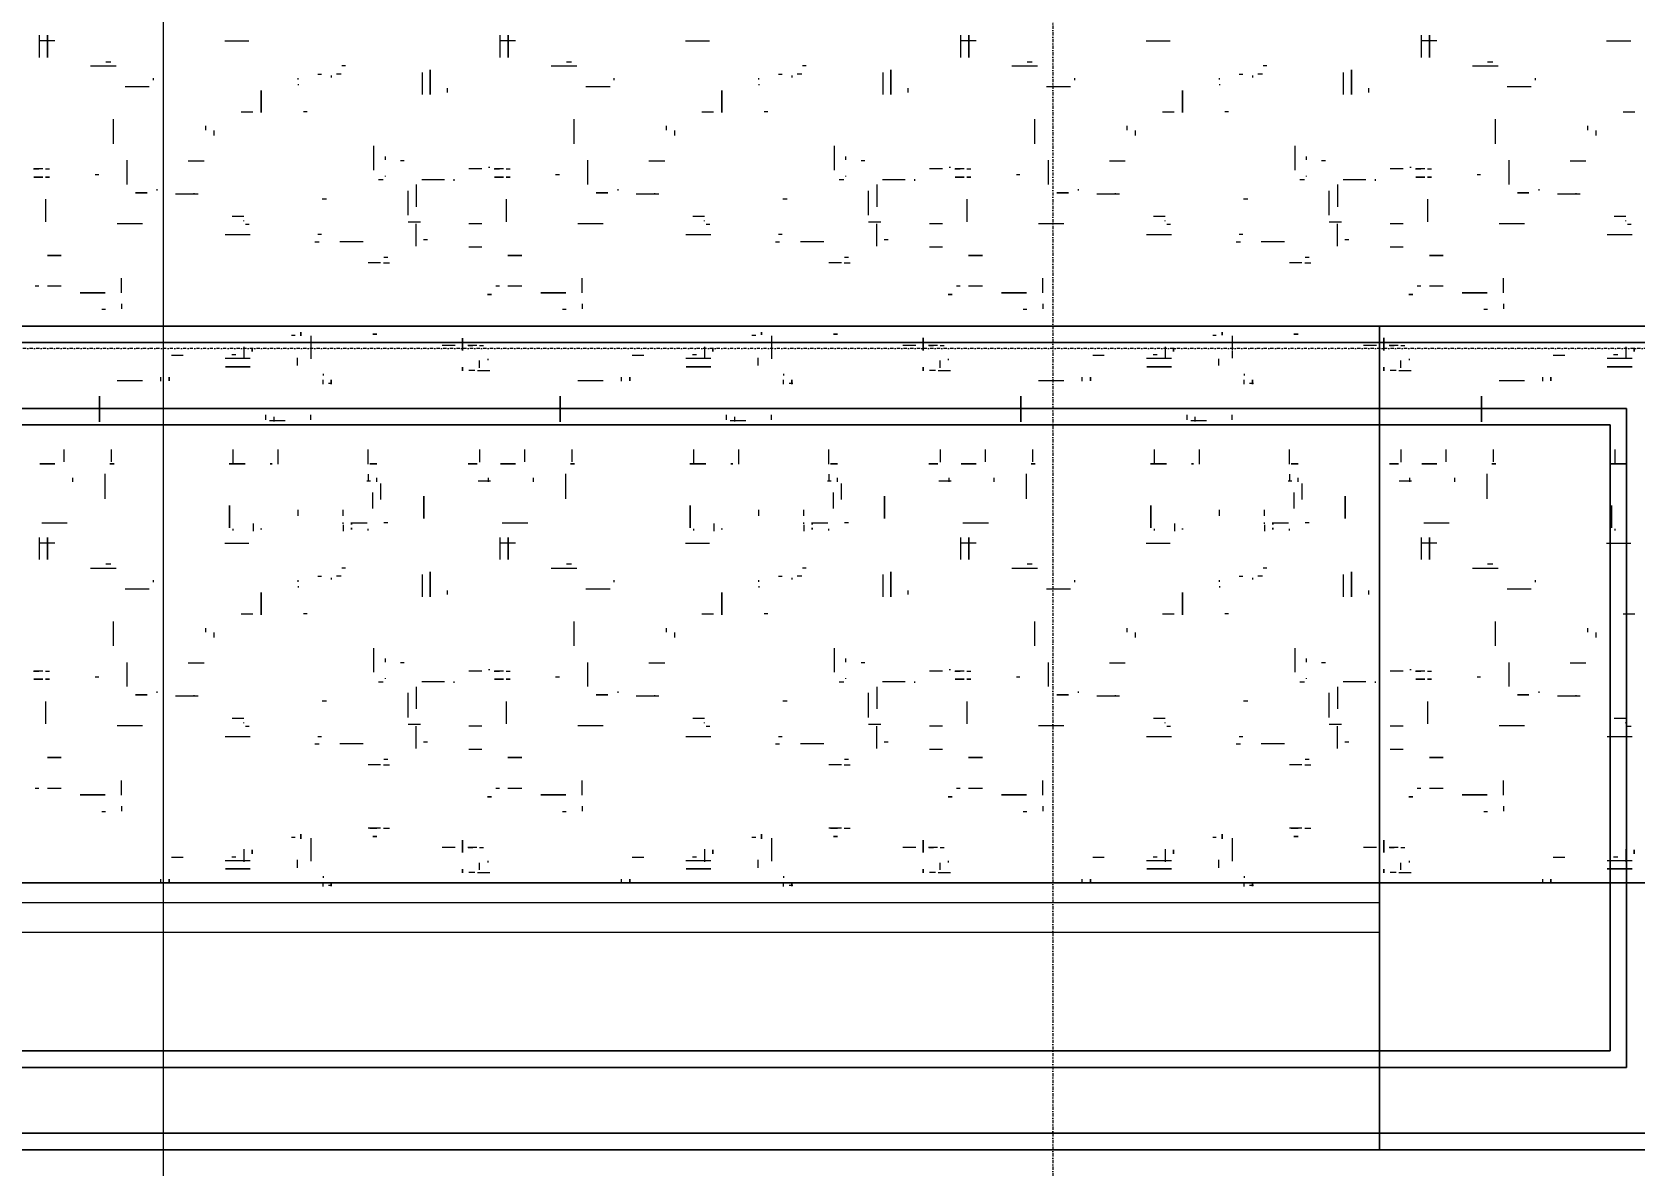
# Model space of a CAD drawing. Header units: millimetres. Extents: x -20313 to 13390, y -15775 to 12805.
# Drawn here: x -9268 to -7322, y -3115 to -1739 of the extents above; entities that cross this region are included whole.
import ezdxf

# ---------------------------------------------------------------- set-up
doc = ezdxf.new("R2010")
doc.units = ezdxf.units.MM
doc.linetypes.add('TD_Level Line', pattern=[8, 4, -2, 0, -2])
for name, color, linetype, lineweight in [('A-ANNO-DIMS', 211, 'Continuous', 9), ('A-ANNO-DIMS-100', 211, 'Continuous', 9), ('G-ANNO-SYMB', 111, 'Continuous', 9), ('G-IMPT', 8, 'Continuous', 5), ('I-FURN', 30, 'Continuous', 5)]:
    doc.layers.add(name, color=color, linetype=linetype, lineweight=lineweight)
doc.styles.add('Arial_3', font='arial.ttf', dxfattribs={"height": 100})
doc.dimstyles.new('Arial_1_0', dxfattribs={"dimscale": 304.8, "dimtxt": 102.02594, "dimasz": 0.328084, "dimexe": 0.328084, "dimexo": 0.0625, "dimgap": 0.082021, "dimtad": 1, "dimdec": 0, "dimzin": 0, "dimdsep": 46, "dimtxsty": 'Arial_3', "dimblk1": 'OBLIQUE', "dimblk2": 'OBLIQUE', "dimsah": 1, "dimcen": 0.09, "dimdle": 0.328084, "dimazin": 0, "dimtfac": 1, "dimtdec": 4, "dimtix": 1, "dimtmove": 0, "dimatfit": 3, "dimfxl": 0.492126, "dimfxlon": 1, "dimtvp": 1, "dimtolj": 1, "dimtzin": 0, "dimarcsym": 2})

# ---------------------------------------------------------------- blocks, each defined once
blk = doc.blocks.new('FUR_3_Upholstry_Sofa-Kona - _-1171519-01_First floor')
at = {"layer": 'I-FURN', "color": 10}
for p, q in [((-2197.3, 2524.4), (-2597.3, 2524.4)), ((-2197.3, 2524.4), (-2597.3, 2524.4)), ((-397.3, 2524.4), (-2597.3, 2524.4)), ((-2597.3, 2524.4), (-397.3, 2524.4)), ((-2197.3, 2424.4), (-2197.3, 2524.4)), ((-2197.3, 2484.4), (-2197.3, 2524.4)), ((-397.3, 2524.4), (-2197.3, 2524.4)), ((-2197.3, 2524.4), (-2197.3, 2484.4)), ((-2197.3, 2524.4), (-2197.3, 2424.4)), ((-397.3, 2524.4), (-2197.3, 2524.4)), ((-2577.3, 2504.4), (-417.3, 2504.4)), ((-417.3, 2504.4), (-2577.3, 2504.4)), ((-2197.3, 2484.4), (-2197.3, 2424.4)), ((-2197.3, 2424.4), (-2197.3, 2484.4)), ((-2197.3, 2424.4), (-2497.3, 2424.4)), ((-2497.3, 2424.4), (-2497.3, 1624.4)), ((-2497.3, 2200.3), (-2497.3, 2424.4)), ((-2497.3, 2424.4), (-2197.3, 2424.4)), ((-2197.3, 2424.4), (-2197.3, 2224.4)), ((-2197.3, 2334.4), (-2197.3, 2424.4)), ((-2197.3, 2424.4), (-397.3, 2424.4)), ((-397.3, 2424.4), (-2197.3, 2424.4)), ((-2197.3, 2224.4), (-2197.3, 2424.4)), ((-2197.3, 2424.4), (-2197.3, 2244.6)), ((-2197.3, 2224.4), (-2197.3, 2424.4)), ((-2197.3, 2424.4), (-2197.3, 2224.4)), ((-497.3, 2424.4), (-2197.3, 2424.4)), ((-2197.3, 2424.4), (-497.3, 2424.4)), ((-2477.3, 2404.4), (-2197.3, 2404.4)), ((-2477.3, 1644.4), (-2477.3, 2404.4)), ((-2477.3, 2404.4), (-2477.3, 2200.3)), ((-2197.3, 2404.4), (-2477.3, 2404.4)), ((-2197.3, 2404.4), (-517.3, 2404.4)), ((-517.3, 2404.4), (-2197.3, 2404.4)), ((-2197.3, 2334.4), (-2197.3, 2260.2)), ((-2197.3, 2244.6), (-2197.3, 2260.2)), ((-397.3, 2260.2), (-2197.3, 2260.2)), ((-2197.3, 2224.4), (-2197.3, 2244.6)), ((-2197.3, 2244.6), (-2197.3, 1564.4)), ((-397.3, 2224.4), (-2197.3, 2224.4)), ((-2197.3, 1524.4), (-2197.3, 2224.4)), ((-2197.3, 1564.4), (-2197.3, 2224.4)), ((-2197.3, 2224.4), (-2197.3, 1524.4)), ((-2497.3, 1624.4), (-2497.3, 2200.3)), ((-2477.3, 2200.3), (-2477.3, 1644.4)), ((-517.3, 1644.4), (-2477.3, 1644.4)), ((-2477.3, 1644.4), (-517.3, 1644.4)), ((-2497.3, 1624.4), (-497.3, 1624.4)), ((-497.3, 1624.4), (-2497.3, 1624.4)), ((-2197.3, 1524.4), (-2197.3, 1564.4)), ((-2197.3, 1564.4), (-2197.3, 1524.4)), ((-417.3, 1544.4), (-2577.3, 1544.4)), ((-2577.3, 1544.4), (-417.3, 1544.4)), ((-2597.3, 1524.4), (-2197.3, 1524.4)), ((-2597.3, 1524.4), (-2197.3, 1524.4)), ((-2597.3, 1524.4), (-397.3, 1524.4)), ((-397.3, 1524.4), (-2597.3, 1524.4)), ((-2197.3, 1524.4), (-397.3, 1524.4)), ((-2197.3, 1524.4), (-397.3, 1524.4))]:
    blk.add_line(p, q, dxfattribs=at)
blk = doc.blocks.new('FUR_8_Carpet - _-1171524-01_First floor')
at = {"layer": 'G-IMPT'}
for p, q in [((-815.7, 1500.8), (-815.7, 1495.8)), ((-762.7, 1500), (-793.5, 1500)), ((-464.3, 1503.4), (-459.8, 1503.4)), ((-453.3, 1504.4), (-453.3, 1499.2)), ((-256.4, 1500.8), (-256.4, 1495.8)), ((-203.3, 1500), (-234.1, 1500)), ((95.1, 1503.4), (99.5, 1503.4)), ((106.1, 1504.4), (106.1, 1499.2)), ((303, 1500.8), (303, 1495.8)), ((356.1, 1500), (325.3, 1500)), ((654.5, 1503.4), (658.9, 1503.4)), ((665.4, 1504.4), (665.4, 1499.2)), ((862.3, 1500.8), (862.3, 1495.8)), ((915.4, 1500), (884.6, 1500)), ((-924.3, 1483.2), (-908.8, 1483.2)), ((-908.8, 1483.2), (-924.3, 1483.2)), ((-908.8, 1483.2), (-897.5, 1483.2)), ((-897.5, 1483.2), (-908.8, 1483.2)), ((-641.1, 1487.7), (-656.1, 1487.7)), ((-643.3, 1484.3), (-643.3, 1475.6)), ((-637.7, 1487.7), (-630.3, 1487.7)), ((-453.3, 1491.9), (-453.3, 1493.9)), ((-422.3, 1481.8), (-422.3, 1472.3)), ((-81.7, 1487.7), (-96.7, 1487.7)), ((-83.9, 1484.3), (-83.9, 1475.6)), ((-78.4, 1487.7), (-71, 1487.7)), ((106.1, 1491.9), (106.1, 1493.9)), ((137.1, 1481.8), (137.1, 1472.3)), ((477.7, 1487.7), (462.7, 1487.7)), ((475.4, 1484.3), (475.4, 1475.6)), ((481, 1487.7), (488.4, 1487.7)), ((665.4, 1491.9), (665.4, 1493.9)), ((696.4, 1481.8), (696.4, 1472.3)), ((-924.2, 1473.2), (-917.5, 1473.2)), ((-917.5, 1473.2), (-909.4, 1473.2)), ((-916.6, 1471.4), (-916.6, 1474.5)), ((-916.6, 1459.1), (-916.6, 1471.4)), ((-909.4, 1473.2), (-894, 1473.2)), ((-901.8, 1468.4), (-907, 1468.4)), ((-842.7, 1469.5), (-828.5, 1469.5)), ((-653.3, 1473.5), (-653.3, 1475.2)), ((-439, 1473.8), (-439, 1445.7)), ((-364.8, 1473.2), (-334.6, 1473.2)), ((-357.2, 1459.1), (-357.2, 1474.5)), ((-342.5, 1468.4), (-347.6, 1468.4)), ((-283.3, 1469.5), (-269.2, 1469.5)), ((-93.9, 1473.5), (-93.9, 1475.2)), ((120.3, 1473.8), (120.3, 1445.7)), ((194.5, 1473.2), (224.8, 1473.2)), ((202.1, 1459.1), (202.1, 1474.5)), ((216.9, 1468.4), (211.7, 1468.4)), ((276, 1469.5), (290.2, 1469.5)), ((465.4, 1473.5), (465.4, 1475.2)), ((679.7, 1473.8), (679.7, 1445.7)), ((753.9, 1473.2), (784.1, 1473.2)), ((761.5, 1459.1), (761.5, 1474.5)), ((776.3, 1468.4), (771.1, 1468.4)), ((835.4, 1469.5), (849.5, 1469.5)), ((-643.3, 1457.2), (-648.2, 1457.2)), ((-640.1, 1457.2), (-629.2, 1457.2)), ((-629.6, 1457.2), (-635.3, 1457.2)), ((-613.9, 1457.2), (-598, 1457.2)), ((-518.3, 1444.5), (-518.3, 1443.1)), ((-419.3, 1445.2), (-414.9, 1445.2)), ((-83.9, 1457.2), (-88.8, 1457.2)), ((-80.7, 1457.2), (-69.9, 1457.2)), ((-70.3, 1457.2), (-76, 1457.2)), ((-54.6, 1457.2), (-38.7, 1457.2)), ((41.1, 1444.5), (41.1, 1443.1)), ((133, 1446.5), (133, 1441.1)), ((133, 1441.1), (133, 1446.5)), ((140, 1445.2), (144.5, 1445.2)), ((475.4, 1457.2), (470.5, 1457.2)), ((478.6, 1457.2), (489.5, 1457.2)), ((489.1, 1457.2), (483.4, 1457.2)), ((504.8, 1457.2), (520.7, 1457.2)), ((600.4, 1444.5), (600.4, 1443.1)), ((699.4, 1445.2), (703.8, 1445.2)), ((-526.6, 1433.8), (-534, 1433.8)), ((-523.3, 1433.8), (-508.3, 1433.8)), ((32.7, 1433.8), (25.3, 1433.8)), ((36, 1433.8), (51, 1433.8)), ((592.1, 1433.8), (584.7, 1433.8)), ((595.4, 1433.8), (610.4, 1433.8)), ((-768, 1406.9), (-768, 1413.1)), ((-748.5, 1413.9), (-744.1, 1413.9)), ((-208.7, 1406.9), (-208.7, 1413.1)), ((-189.2, 1413.9), (-184.8, 1413.9)), ((350.7, 1406.9), (350.7, 1413.1)), ((370.2, 1413.9), (374.6, 1413.9)), ((910, 1406.9), (910, 1413.1)), ((929.5, 1413.9), (933.9, 1413.9)), ((-768, 1393.6), (-768, 1375.8)), ((-694.6, 1385.5), (-678, 1385.5)), ((-667.5, 1385.5), (-663.1, 1385.5)), ((-208.7, 1393.6), (-208.7, 1375.8)), ((-135.3, 1385.5), (-118.6, 1385.5)), ((-108.2, 1385.5), (-103.7, 1385.5)), ((350.7, 1393.6), (350.7, 1375.8)), ((424.1, 1385.5), (440.8, 1385.5)), ((451.2, 1385.5), (455.6, 1385.5)), ((910, 1393.6), (910, 1375.8)), ((983.4, 1385.5), (1000.1, 1385.5)), ((1010.6, 1385.5), (1015, 1385.5)), ((-526.6, 1357), (-534, 1357)), ((-531.9, 1350.4), (-527.1, 1350.4)), ((-523.3, 1357), (-508.3, 1357)), ((32.7, 1357), (25.3, 1357)), ((27.5, 1350.4), (32.2, 1350.4)), ((36, 1357), (51, 1357)), ((592.1, 1357), (584.7, 1357)), ((586.8, 1350.4), (591.6, 1350.4)), ((595.4, 1357), (610.4, 1357)), ((-646.3, 1338), (-630.4, 1338)), ((-580.1, 1329.3), (-575.3, 1329.3)), ((-566.5, 1336.9), (-566.5, 1334.9)), ((-566.5, 1334.9), (-566.5, 1309.9)), ((-502.1, 1331.4), (-473.6, 1331.4)), ((-443.3, 1331.4), (-448.5, 1331.4)), ((-87, 1338), (-71.1, 1338)), ((-20.7, 1329.3), (-15.9, 1329.3)), ((-7.1, 1336.9), (-7.1, 1334.9)), ((-7.1, 1334.9), (-7.1, 1309.9)), ((57.2, 1331.4), (85.7, 1331.4)), ((116, 1331.4), (110.9, 1331.4)), ((472.4, 1338), (488.3, 1338)), ((538.6, 1329.3), (543.4, 1329.3)), ((552.2, 1336.9), (552.2, 1334.9)), ((552.2, 1334.9), (552.2, 1309.9)), ((616.6, 1331.4), (645.1, 1331.4)), ((675.4, 1331.4), (670.2, 1331.4)), ((-924.2, 1322.9), (-917.5, 1322.9)), ((-922.9, 1310.3), (-918.5, 1310.3)), ((-917.5, 1322.9), (-909.4, 1322.9)), ((-916.6, 1306.4), (-916.6, 1305.4)), ((-909.4, 1322.9), (-894, 1322.9)), ((-762.7, 1309.2), (-793.5, 1309.2)), ((-675.7, 1279.8), (-675.7, 1307.2)), ((-646.3, 1309.9), (-630.4, 1309.9)), ((-571.5, 1307.8), (-556.5, 1307.8)), ((-561.8, 1307.8), (-558.2, 1307.8)), ((-447, 1322.3), (-451.5, 1322.3)), ((-364.8, 1322.9), (-334.6, 1322.9)), ((-363.5, 1310.3), (-359.1, 1310.3)), ((-357.2, 1306.4), (-357.2, 1305.4)), ((-203.3, 1309.2), (-234.1, 1309.2)), ((-116.3, 1279.8), (-116.3, 1307.2)), ((-87, 1309.9), (-71.1, 1309.9)), ((-12.1, 1307.8), (2.9, 1307.8)), ((-2.5, 1307.8), (1.1, 1307.8)), ((112.3, 1322.3), (107.9, 1322.3)), ((194.5, 1322.9), (224.8, 1322.9)), ((195.8, 1310.3), (200.3, 1310.3)), ((202.1, 1306.4), (202.1, 1305.4)), ((356.1, 1309.2), (325.3, 1309.2)), ((443, 1279.8), (443, 1307.2)), ((472.4, 1309.9), (488.3, 1309.9)), ((547.2, 1307.8), (562.2, 1307.8)), ((556.9, 1307.8), (560.5, 1307.8)), ((671.7, 1322.3), (667.2, 1322.3)), ((753.9, 1322.9), (784.1, 1322.9)), ((755.2, 1310.3), (759.6, 1310.3)), ((761.5, 1306.4), (761.5, 1305.4)), ((915.4, 1309.2), (884.6, 1309.2)), ((1002.4, 1279.8), (1002.4, 1307.2)), ((-902.3, 1300.3), (-916.4, 1300.3)), ((-566.5, 1263.9), (-566.5, 1288.9)), ((-556.5, 1299.3), (-556.5, 1294.5)), ((-556.5, 1294.5), (-556.5, 1269.5)), ((-342.9, 1300.3), (-357.1, 1300.3)), ((-7.1, 1263.9), (-7.1, 1288.9)), ((2.9, 1299.3), (2.9, 1294.5)), ((2.9, 1294.5), (2.9, 1269.5)), ((216.4, 1300.3), (202.3, 1300.3)), ((552.2, 1263.9), (552.2, 1288.9)), ((562.2, 1299.3), (562.2, 1294.5)), ((562.2, 1294.5), (562.2, 1269.5)), ((775.8, 1300.3), (761.6, 1300.3)), ((-861.1, 1273.5), (-833.5, 1273.5)), ((-856.2, 1273.5), (-856.2, 1272.4)), ((-811.1, 1267.7), (-811.1, 1269.4)), ((-457.7, 1279.7), (-452.3, 1279.7)), ((-301.7, 1273.5), (-274.1, 1273.5)), ((-296.9, 1273.5), (-296.9, 1272.4)), ((-251.7, 1267.7), (-251.7, 1269.4)), ((101.7, 1279.7), (107.1, 1279.7)), ((257.6, 1273.5), (285.3, 1273.5)), ((262.5, 1273.5), (262.5, 1272.4)), ((307.6, 1267.7), (307.6, 1269.4)), ((661, 1279.7), (666.4, 1279.7)), ((817, 1273.5), (844.6, 1273.5)), ((821.8, 1273.5), (821.8, 1272.4)), ((867, 1267.7), (867, 1269.4)), ((-775, 1261.8), (-775, 1232.4)), ((-740.3, 1250.4), (-735.9, 1250.4)), ((-612.7, 1257.2), (-612.7, 1255.6)), ((-600.8, 1256.2), (-598.2, 1256.2)), ((-598.2, 1256.2), (-573.2, 1256.2)), ((-566.5, 1262), (-566.5, 1263.9)), ((-529, 1252.4), (-529, 1251.5)), ((-526.5, 1256.4), (-520.8, 1256.4)), ((-215.7, 1261.8), (-215.7, 1232.4)), ((-180.9, 1250.4), (-176.5, 1250.4)), ((-53.4, 1257.2), (-53.4, 1255.6)), ((-41.4, 1256.2), (-38.8, 1256.2)), ((-38.8, 1256.2), (-13.8, 1256.2)), ((-7.1, 1262), (-7.1, 1263.9)), ((30.4, 1252.4), (30.4, 1251.5)), ((32.9, 1256.4), (38.6, 1256.4)), ((343.7, 1261.8), (343.7, 1232.4)), ((378.4, 1250.4), (382.9, 1250.4)), ((506, 1257.2), (506, 1255.6)), ((517.9, 1256.2), (520.5, 1256.2)), ((520.5, 1256.2), (545.5, 1256.2)), ((552.2, 1262), (552.2, 1263.9)), ((589.7, 1252.4), (589.7, 1251.5)), ((592.2, 1256.4), (597.9, 1256.4)), ((903.1, 1261.8), (903.1, 1232.4)), ((937.8, 1250.4), (942.2, 1250.4)), ((-675.7, 1243), (-680.6, 1243)), ((-672.5, 1243), (-661.6, 1243)), ((-661, 1243), (-667.7, 1243)), ((-646.3, 1243), (-630.4, 1243)), ((-552, 1233.1), (-547.2, 1233.1)), ((-529, 1232.1), (-529, 1227.8)), ((-514.7, 1215.1), (-514.7, 1244.5)), ((-294.7, 1233.1), (-308.8, 1233.1)), ((-289.5, 1233.1), (-294.7, 1233.1)), ((-116.3, 1243), (-121.2, 1243)), ((-113.1, 1243), (-102.3, 1243)), ((-101.7, 1243), (-108.4, 1243)), ((-87, 1243), (-71.1, 1243)), ((7.4, 1233.1), (12.1, 1233.1)), ((30.4, 1232.1), (30.4, 1227.8)), ((44.6, 1215.1), (44.6, 1244.5)), ((443, 1243), (438.2, 1243)), ((446.2, 1243), (457.1, 1243)), ((457.7, 1243), (451, 1243)), ((472.4, 1243), (488.3, 1243)), ((566.7, 1233.1), (571.5, 1233.1)), ((589.7, 1232.1), (589.7, 1227.8)), ((604, 1215.1), (604, 1244.5)), ((1002.4, 1243), (997.5, 1243)), ((1005.6, 1243), (1016.4, 1243)), ((1017.1, 1243), (1010.3, 1243)), ((-758.3, 1212.5), (-758.3, 1182.7)), ((-198.9, 1212.5), (-198.9, 1182.7)), ((360.5, 1212.5), (360.5, 1182.7)), ((919.8, 1212.5), (919.8, 1182.7)), ((-880, 1196.3), (-880, 1202.4)), ((-870, 1190.8), (-870, 1195.7)), ((-320.6, 1196.3), (-320.6, 1202.4)), ((-310.6, 1190.8), (-310.6, 1195.7)), ((238.7, 1196.3), (238.7, 1202.4)), ((248.7, 1190.8), (248.7, 1195.7)), ((798.1, 1196.3), (798.1, 1202.4)), ((808.1, 1190.8), (808.1, 1195.7)), ((-913.5, 1173.5), (-927.6, 1173.5)), ((-434.1, 1173.5), (-429.7, 1173.5)), ((-354.1, 1173.5), (-368.2, 1173.5)), ((125.3, 1173.5), (129.7, 1173.5)), ((205.3, 1173.5), (191.1, 1173.5)), ((684.6, 1173.5), (689, 1173.5)), ((764.6, 1173.5), (750.5, 1173.5)), ((-604, 1146.3), (-604, 1150)), ((-583.5, 1152.7), (-583.5, 1127.7)), ((-583.5, 1127.7), (-583.5, 1152.7)), ((-573.5, 1127.7), (-573.5, 1152.7)), ((-44.6, 1146.3), (-44.6, 1150)), ((-24.2, 1152.7), (-24.2, 1127.7)), ((-24.2, 1127.7), (-24.2, 1152.7)), ((-14.2, 1127.7), (-14.2, 1152.7)), ((514.7, 1146.3), (514.7, 1150)), ((535.2, 1152.7), (535.2, 1127.7)), ((535.2, 1127.7), (535.2, 1152.7)), ((545.2, 1127.7), (545.2, 1152.7)), ((-806.8, 1135.2), (-806.8, 1132.8)), ((-772.4, 1143.1), (-801.8, 1143.1)), ((-604, 1145), (-604, 1146.3)), ((-463.6, 1131.8), (-463.6, 1129.8)), ((-423.1, 1140), (-423.1, 1141.4)), ((-423.1, 1134.5), (-423.1, 1132.8)), ((-247.5, 1135.2), (-247.5, 1132.8)), ((-213.1, 1143.1), (-242.4, 1143.1)), ((-44.6, 1145), (-44.6, 1146.3)), ((95.8, 1131.8), (95.8, 1129.8)), ((136.2, 1140), (136.2, 1141.4)), ((136.2, 1134.5), (136.2, 1132.8)), ((311.9, 1135.2), (311.9, 1132.8)), ((346.3, 1143.1), (316.9, 1143.1)), ((514.7, 1145), (514.7, 1146.3)), ((655.1, 1131.8), (655.1, 1129.8)), ((695.6, 1140), (695.6, 1141.4)), ((695.6, 1134.5), (695.6, 1132.8)), ((871.2, 1135.2), (871.2, 1132.8)), ((905.7, 1143.1), (876.3, 1143.1)), ((-730.4, 1117.9), (-761.5, 1117.9)), ((-748.8, 1112.9), (-755, 1112.9)), ((-573.5, 1125.8), (-573.5, 1127.7)), ((-480.8, 1117.9), (-476.3, 1117.9)), ((-475.3, 1127.9), (-469.6, 1127.9)), ((-447, 1127.9), (-451.5, 1127.9)), ((-171.1, 1117.9), (-202.2, 1117.9)), ((-189.5, 1112.9), (-195.7, 1112.9)), ((-14.2, 1125.8), (-14.2, 1127.7)), ((78.6, 1117.9), (83, 1117.9)), ((84, 1127.9), (89.7, 1127.9)), ((112.3, 1127.9), (107.9, 1127.9)), ((388.3, 1117.9), (357.2, 1117.9)), ((369.9, 1112.9), (363.7, 1112.9)), ((545.2, 1125.8), (545.2, 1127.7)), ((637.9, 1117.9), (642.4, 1117.9)), ((643.4, 1127.9), (649.1, 1127.9)), ((671.7, 1127.9), (667.2, 1127.9)), ((947.7, 1117.9), (916.5, 1117.9)), ((929.2, 1112.9), (923, 1112.9)), ((-668, 1080.7), (-668, 1107.6)), ((-108.7, 1080.7), (-108.7, 1107.6)), ((450.7, 1080.7), (450.7, 1107.6)), ((1010, 1080.7), (1010, 1107.6)), ((-907.2, 1087.5), (-922.7, 1087.5)), ((-897.5, 1087.5), (-907.2, 1087.5)), ((-903.5, 1072.3), (-903.5, 1070.4)), ((-893.3, 1087.5), (-897.5, 1087.5)), ((-687.1, 1087.5), (-668.8, 1087.5)), ((-508.3, 1072.5), (-508.3, 1070.4)), ((-477.8, 1065.5), (-477.8, 1073)), ((-477.8, 1069.7), (-477.8, 1071.2)), ((-368.4, 1063.9), (-368.4, 1073)), ((-334, 1087.5), (-363.3, 1087.5)), ((-344.1, 1072.3), (-344.1, 1070.4)), ((-127.8, 1087.5), (-109.5, 1087.5)), ((51.1, 1072.5), (51.1, 1070.4)), ((81.5, 1065.5), (81.5, 1073)), ((81.5, 1069.7), (81.5, 1071.2)), ((191, 1063.9), (191, 1073)), ((225.4, 1087.5), (196, 1087.5)), ((215.2, 1072.3), (215.2, 1070.4)), ((431.6, 1087.5), (449.9, 1087.5)), ((610.4, 1072.5), (610.4, 1070.4)), ((640.9, 1065.5), (640.9, 1073)), ((640.9, 1069.7), (640.9, 1071.2)), ((750.3, 1063.9), (750.3, 1073)), ((784.7, 1087.5), (755.4, 1087.5)), ((774.6, 1072.3), (774.6, 1070.4)), ((990.9, 1087.5), (1009.2, 1087.5)), ((-899.2, 1069.1), (-899.2, 1054.3)), ((-899.2, 1054.3), (-899.2, 1069.1)), ((-671.1, 1063), (-702.1, 1063)), ((-575.6, 1057.8), (-575.6, 1035.5)), ((-575.6, 1035.5), (-575.6, 1057.8)), ((-531.9, 1063), (-527.1, 1063)), ((-487.8, 1063), (-506.9, 1063)), ((-477.8, 1064.1), (-477.8, 1062.5)), ((-477.8, 1054.5), (-477.8, 1047.2)), ((-423.1, 1054.5), (-423.1, 1047.2)), ((-111.7, 1063), (-142.8, 1063)), ((-16.2, 1057.8), (-16.2, 1035.5)), ((-16.2, 1035.5), (-16.2, 1057.8)), ((27.5, 1063), (32.2, 1063)), ((71.5, 1063), (52.4, 1063)), ((81.5, 1064.1), (81.5, 1062.5)), ((81.5, 1054.5), (81.5, 1047.2)), ((136.2, 1054.5), (136.2, 1047.2)), ((447.7, 1063), (416.6, 1063)), ((543.1, 1057.8), (543.1, 1035.5)), ((543.1, 1035.5), (543.1, 1057.8)), ((586.8, 1063), (591.6, 1063)), ((630.9, 1063), (611.8, 1063)), ((640.9, 1064.1), (640.9, 1062.5)), ((640.9, 1054.5), (640.9, 1047.2)), ((695.6, 1054.5), (695.6, 1047.2)), ((1007, 1063), (975.9, 1063)), ((-748.2, 1034), (-748.2, 1003.5)), ((-523.4, 1034.7), (-523.4, 1029.7)), ((-513.4, 1031.2), (-513.4, 1045.6)), ((-188.8, 1034), (-188.8, 1003.5)), ((35.9, 1034.7), (35.9, 1029.7)), ((45.9, 1031.2), (45.9, 1045.6)), ((370.5, 1034), (370.5, 1003.5)), ((595.3, 1034.7), (595.3, 1029.7)), ((605.3, 1031.2), (605.3, 1045.6)), ((929.9, 1034), (929.9, 1003.5)), ((-708.5, 1008.5), (-708.5, 1013.1)), ((-653.8, 1008.5), (-653.8, 1013.1)), ((-523.4, 1029.7), (-523.4, 1015.3)), ((-518.3, 1008.5), (-518.3, 1013.1)), ((-513.4, 1026.2), (-513.4, 1031.2)), ((-149.1, 1008.5), (-149.1, 1013.1)), ((-94.4, 1008.5), (-94.4, 1013.1)), ((35.9, 1029.7), (35.9, 1015.3)), ((41.1, 1008.5), (41.1, 1013.1)), ((45.9, 1026.2), (45.9, 1031.2)), ((410.2, 1008.5), (410.2, 1013.1)), ((464.9, 1008.5), (464.9, 1013.1)), ((595.3, 1029.7), (595.3, 1015.3)), ((600.4, 1008.5), (600.4, 1013.1)), ((605.3, 1026.2), (605.3, 1031.2)), ((969.6, 1008.5), (969.6, 1013.1)), ((-641.5, 1012), (-656.5, 1012)), ((-506.5, 1012), (-510.9, 1012)), ((-508.3, 1003.8), (-508.3, 1011.2)), ((-82.2, 1012), (-97.2, 1012)), ((52.9, 1012), (48.5, 1012)), ((51.1, 1003.8), (51.1, 1011.2)), ((477.2, 1012), (462.2, 1012)), ((612.3, 1012), (607.8, 1012)), ((610.4, 1003.8), (610.4, 1011.2)), ((-903.5, 990.9), (-903.5, 977)), ((-903.5, 977), (-903.5, 973.9)), ((-755.8, 989.1), (-755.8, 973.9)), ((-698.5, 989.1), (-698.5, 973.9)), ((-643.8, 989.5), (-643.8, 973.9)), ((-508.3, 991.9), (-508.3, 973.9)), ((-398.9, 991.7), (-398.9, 973.9)), ((-344.1, 990.9), (-344.1, 973.9)), ((-196.4, 989.1), (-196.4, 973.9)), ((-139.1, 989.1), (-139.1, 973.9)), ((-84.4, 989.5), (-84.4, 973.9)), ((-81.2, 991.5), (-70.1, 991.5)), ((-70.1, 991.5), (-81.2, 991.5)), ((51.1, 991.9), (51.1, 973.9)), ((160.5, 991.7), (160.5, 973.9)), ((215.2, 990.9), (215.2, 973.9)), ((363, 989.1), (363, 973.9)), ((420.2, 989.1), (420.2, 973.9)), ((474.9, 989.5), (474.9, 973.9)), ((610.4, 991.9), (610.4, 973.9)), ((719.9, 991.7), (719.9, 973.9)), ((774.6, 990.9), (774.6, 973.9)), ((922.3, 989.1), (922.3, 973.9)), ((979.6, 989.1), (979.6, 973.9)), ((-438.1, 935.6), (-438.1, 937.9)), ((-438.1, 931.7), (-438.1, 935.6)), ((-393.4, 938.4), (-393.4, 939.8)), ((-393.4, 934.3), (-393.4, 938.4)), ((-383.4, 935.6), (-383.4, 937.9)), ((-383.4, 931.9), (-383.4, 935.6)), ((121.2, 935.6), (121.2, 937.9)), ((121.2, 931.7), (121.2, 935.6)), ((165.9, 938.4), (165.9, 939.8)), ((165.9, 934.3), (165.9, 938.4)), ((175.9, 935.6), (175.9, 937.9)), ((175.9, 931.9), (175.9, 935.6)), ((680.6, 935.6), (680.6, 937.9)), ((680.6, 931.7), (680.6, 935.6)), ((725.3, 938.4), (725.3, 939.8)), ((725.3, 934.3), (725.3, 938.4)), ((735.3, 935.6), (735.3, 937.9)), ((735.3, 931.9), (735.3, 935.6)), ((-741.2, 909.2), (-741.2, 927.6)), ((-741.2, 927.6), (-741.2, 909.2)), ((-181.8, 909.2), (-181.8, 927.6)), ((-181.8, 927.6), (-181.8, 909.2)), ((377.6, 909.2), (377.6, 927.6)), ((377.6, 927.6), (377.6, 909.2)), ((936.9, 909.2), (936.9, 927.6)), ((936.9, 927.6), (936.9, 909.2)), ((-815.7, 891.1), (-815.7, 886.1)), ((-762.7, 890.3), (-793.5, 890.3)), ((-641.1, 878), (-656.1, 878)), ((-637.7, 878), (-630.3, 878)), ((-464.3, 893.7), (-459.8, 893.7)), ((-453.3, 894.7), (-453.3, 889.5)), ((-453.3, 882.2), (-453.3, 884.2)), ((-256.4, 891.1), (-256.4, 886.1)), ((-203.3, 890.3), (-234.1, 890.3)), ((-81.7, 878), (-96.7, 878)), ((-78.4, 878), (-71, 878)), ((95.1, 893.7), (99.5, 893.7)), ((106.1, 894.7), (106.1, 889.5)), ((106.1, 882.2), (106.1, 884.2)), ((303, 891.1), (303, 886.1)), ((356.1, 890.3), (325.3, 890.3)), ((477.7, 878), (462.7, 878)), ((481, 878), (488.4, 878)), ((654.5, 893.7), (658.9, 893.7)), ((665.4, 894.7), (665.4, 889.5)), ((665.4, 882.2), (665.4, 884.2)), ((862.3, 891.1), (862.3, 886.1)), ((915.4, 890.3), (884.6, 890.3)), ((-924.2, 863.5), (-894, 863.5)), ((-916.6, 849.4), (-916.6, 864.1)), ((-901.8, 858.7), (-907, 858.7)), ((-842.7, 859.9), (-828.5, 859.9)), ((-653.3, 864.1), (-653.3, 865.6)), ((-643.3, 874.7), (-643.3, 866)), ((-439, 863.1), (-439, 853.8)), ((-422.3, 872.1), (-422.3, 864.1)), ((-364.8, 863.5), (-334.6, 863.5)), ((-357.2, 849.4), (-357.2, 864.1)), ((-342.5, 858.7), (-347.6, 858.7)), ((-283.3, 859.9), (-269.2, 859.9)), ((-93.9, 864.1), (-93.9, 865.6)), ((-83.9, 874.7), (-83.9, 866)), ((120.3, 864.1), (120.3, 844.1)), ((137.1, 872.1), (137.1, 862.6)), ((194.5, 863.5), (224.8, 863.5)), ((202.1, 849.4), (202.1, 864.1)), ((216.9, 858.7), (211.7, 858.7)), ((276, 859.9), (290.2, 859.9)), ((465.4, 864.1), (465.4, 865.6)), ((475.4, 874.7), (475.4, 866)), ((679.7, 864.1), (679.7, 844.1)), ((696.4, 872.1), (696.4, 862.6)), ((753.9, 863.5), (784.1, 863.5)), ((761.5, 849.4), (761.5, 864.1)), ((776.3, 858.7), (771.1, 858.7)), ((835.4, 859.9), (849.5, 859.9)), ((-643.3, 847.6), (-648.2, 847.6)), ((-640.1, 847.6), (-629.2, 847.6)), ((-629.6, 847.6), (-635.3, 847.6)), ((-622.8, 853.7), (-622.8, 844.2)), ((-622.8, 844.2), (-622.8, 853.7)), ((-613.9, 847.6), (-598, 847.6)), ((-439, 852.8), (-439, 844.1)), ((-439, 843.3), (-439, 836)), ((-367.2, 855.1), (-367.2, 850.4)), ((-367.2, 850.4), (-367.2, 855.1)), ((-83.9, 847.6), (-88.8, 847.6)), ((-80.7, 847.6), (-69.9, 847.6)), ((-70.3, 847.6), (-76, 847.6)), ((-63.5, 853.7), (-63.5, 844.1)), ((-63.5, 844.1), (-63.5, 853.7)), ((-54.6, 847.6), (-38.7, 847.6)), ((120.3, 844.1), (120.3, 836)), ((475.4, 847.6), (470.5, 847.6)), ((478.6, 847.6), (489.5, 847.6)), ((489.1, 847.6), (483.4, 847.6)), ((495.9, 853.7), (495.9, 844.1)), ((495.9, 844.1), (495.9, 853.7)), ((495.9, 844.1), (495.9, 839)), ((495.9, 839), (495.9, 844.1)), ((504.8, 847.6), (520.7, 847.6)), ((679.7, 844.1), (679.7, 836)), ((-526.6, 824.1), (-534, 824.1)), ((-523.3, 824.1), (-508.3, 824.1)), ((-518.3, 834.9), (-518.3, 833.4)), ((-426.4, 831.4), (-426.4, 835.2)), ((-426.4, 835.2), (-426.4, 831.4)), ((-419.3, 835.6), (-414.9, 835.6)), ((32.7, 824.1), (25.3, 824.1)), ((36, 824.1), (51, 824.1)), ((133, 831.4), (133, 834.7)), ((133, 834.7), (133, 831.4)), ((140, 835.6), (144.5, 835.6)), ((592.1, 824.1), (584.7, 824.1)), ((595.4, 824.1), (610.4, 824.1)), ((600.4, 834.9), (600.4, 833.4)), ((692.3, 831.4), (692.3, 835.8)), ((692.3, 835.8), (692.3, 831.4)), ((699.4, 835.6), (703.8, 835.6)), ((-768, 797.2), (-768, 803.4)), ((-748.5, 804.2), (-744.1, 804.2)), ((-208.7, 797.2), (-208.7, 803.4)), ((-189.2, 804.2), (-184.8, 804.2)), ((350.7, 797.2), (350.7, 803.4)), ((370.2, 804.2), (374.6, 804.2)), ((910, 797.2), (910, 803.4)), ((929.5, 804.2), (933.9, 804.2)), ((-768, 783.9), (-768, 766.1)), ((-208.7, 783.9), (-208.7, 766.1)), ((350.7, 783.9), (350.7, 766.1)), ((910, 783.9), (910, 766.1)), ((-694.6, 775.8), (-678, 775.8)), ((-667.5, 775.8), (-663.1, 775.8)), ((-135.3, 775.8), (-118.6, 775.8)), ((-108.2, 775.8), (-103.7, 775.8)), ((424.1, 775.8), (440.8, 775.8)), ((451.2, 775.8), (455.6, 775.8)), ((983.4, 775.8), (1000.1, 775.8)), ((1010.6, 775.8), (1015, 775.8)), ((-526.6, 747.3), (-534, 747.3)), ((-531.9, 740.7), (-527.1, 740.7)), ((-523.3, 747.3), (-508.3, 747.3)), ((32.7, 747.3), (25.3, 747.3)), ((27.5, 740.7), (32.2, 740.7)), ((36, 747.3), (51, 747.3)), ((592.1, 747.3), (584.7, 747.3)), ((586.8, 740.7), (591.6, 740.7)), ((595.4, 747.3), (610.4, 747.3)), ((-646.3, 728.3), (-630.4, 728.3)), ((-566.5, 727.2), (-566.5, 725.2)), ((-566.5, 725.2), (-566.5, 700.2)), ((-502.1, 721.7), (-473.6, 721.7)), ((-443.3, 721.7), (-448.5, 721.7)), ((-87, 728.3), (-71.1, 728.3)), ((-7.1, 727.2), (-7.1, 725.2)), ((-7.1, 725.2), (-7.1, 700.2)), ((57.2, 721.7), (85.7, 721.7)), ((116, 721.7), (110.9, 721.7)), ((472.4, 728.3), (488.3, 728.3)), ((552.2, 727.2), (552.2, 725.2)), ((552.2, 725.2), (552.2, 700.2)), ((616.6, 721.7), (645.1, 721.7)), ((675.4, 721.7), (670.2, 721.7)), ((-924.2, 713.3), (-894, 713.3)), ((-580.1, 719.6), (-575.3, 719.6)), ((-447, 712.6), (-451.5, 712.6)), ((-364.8, 713.3), (-334.6, 713.3)), ((-20.7, 719.6), (-15.9, 719.6)), ((112.3, 712.6), (107.9, 712.6)), ((194.5, 713.3), (224.8, 713.3)), ((538.6, 719.6), (543.4, 719.6)), ((671.7, 712.6), (667.2, 712.6)), ((753.9, 713.3), (784.1, 713.3)), ((-922.9, 700.7), (-918.5, 700.7)), ((-916.6, 696.7), (-916.6, 695.8)), ((-902.3, 690.7), (-916.4, 690.7)), ((-762.7, 699.6), (-793.5, 699.6)), ((-675.7, 670.2), (-675.7, 697.5)), ((-646.3, 700.2), (-630.4, 700.2)), ((-571.5, 698.1), (-556.5, 698.1)), ((-561.8, 698.1), (-558.2, 698.1)), ((-556.5, 689.6), (-556.5, 684.8)), ((-556.5, 684.8), (-556.5, 659.8)), ((-363.5, 700.7), (-359.1, 700.7)), ((-357.2, 696.7), (-357.2, 695.8)), ((-342.9, 690.7), (-357.1, 690.7)), ((-203.3, 699.6), (-234.1, 699.6)), ((-116.3, 670.2), (-116.3, 697.5)), ((-87, 700.2), (-71.1, 700.2)), ((-12.1, 698.1), (2.9, 698.1)), ((-2.5, 698.1), (1.1, 698.1)), ((2.9, 689.6), (2.9, 684.8)), ((2.9, 684.8), (2.9, 659.8)), ((195.8, 700.7), (200.3, 700.7)), ((202.1, 696.7), (202.1, 695.8)), ((216.4, 690.7), (202.3, 690.7)), ((356.1, 699.6), (325.3, 699.6)), ((443, 670.2), (443, 697.5)), ((472.4, 700.2), (488.3, 700.2)), ((547.2, 698.1), (562.2, 698.1)), ((556.9, 698.1), (560.5, 698.1)), ((562.2, 689.6), (562.2, 684.8)), ((562.2, 684.8), (562.2, 659.8)), ((755.2, 700.7), (759.6, 700.7)), ((761.5, 696.7), (761.5, 695.8)), ((775.8, 690.7), (761.6, 690.7)), ((915.4, 699.6), (884.6, 699.6)), ((1002.4, 670.2), (1002.4, 697.5)), ((-861.1, 663.8), (-833.5, 663.8)), ((-856.2, 663.9), (-856.2, 662.8)), ((-566.5, 654.2), (-566.5, 679.2)), ((-457.7, 670), (-452.3, 670)), ((-301.7, 663.8), (-274.1, 663.8)), ((-296.9, 663.9), (-296.9, 662.8)), ((-7.1, 654.2), (-7.1, 679.2)), ((101.7, 670), (107.1, 670)), ((257.6, 663.8), (285.3, 663.8)), ((262.5, 663.9), (262.5, 662.8)), ((552.2, 654.2), (552.2, 679.2)), ((661, 670), (666.4, 670)), ((817, 663.8), (844.6, 663.8)), ((821.8, 663.9), (821.8, 662.8)), ((-811.1, 658.1), (-811.1, 659.7)), ((-775, 652.2), (-775, 622.7)), ((-612.7, 647.6), (-612.7, 645.9)), ((-600.8, 646.5), (-598.2, 646.5)), ((-598.2, 646.5), (-573.2, 646.5)), ((-566.5, 652.3), (-566.5, 654.2)), ((-529, 642.7), (-529, 641.8)), ((-526.5, 646.7), (-520.8, 646.7)), ((-251.7, 658.1), (-251.7, 659.7)), ((-215.7, 652.2), (-215.7, 622.7)), ((-53.4, 647.6), (-53.4, 645.9)), ((-41.4, 646.5), (-38.8, 646.5)), ((-38.8, 646.5), (-13.8, 646.5)), ((-7.1, 652.3), (-7.1, 654.2)), ((30.4, 642.7), (30.4, 641.8)), ((32.9, 646.7), (38.6, 646.7)), ((307.6, 658.1), (307.6, 659.7)), ((343.7, 652.2), (343.7, 622.7)), ((506, 647.6), (506, 645.9)), ((517.9, 646.5), (520.5, 646.5)), ((520.5, 646.5), (545.5, 646.5)), ((552.2, 652.3), (552.2, 654.2)), ((589.7, 642.7), (589.7, 641.8)), ((592.2, 646.7), (597.9, 646.7)), ((867, 658.1), (867, 659.7)), ((903.1, 652.2), (903.1, 622.7)), ((-740.3, 640.7), (-735.9, 640.7)), ((-675.7, 633.3), (-680.6, 633.3)), ((-672.5, 633.3), (-661.6, 633.3)), ((-661, 633.3), (-667.7, 633.3)), ((-646.3, 633.3), (-630.4, 633.3)), ((-552, 623.4), (-547.2, 623.4)), ((-514.7, 605.4), (-514.7, 634.8)), ((-180.9, 640.7), (-176.5, 640.7)), ((-116.3, 633.3), (-121.2, 633.3)), ((-113.1, 633.3), (-102.3, 633.3)), ((-101.7, 633.3), (-108.4, 633.3)), ((-87, 633.3), (-71.1, 633.3)), ((7.4, 623.4), (12.1, 623.4)), ((44.6, 605.4), (44.6, 634.8)), ((378.4, 640.7), (382.9, 640.7)), ((443, 633.3), (438.2, 633.3)), ((446.2, 633.3), (457.1, 633.3)), ((457.7, 633.3), (451, 633.3)), ((472.4, 633.3), (488.3, 633.3)), ((566.7, 623.4), (571.5, 623.4)), ((604, 605.4), (604, 634.8)), ((937.8, 640.7), (942.2, 640.7)), ((1002.4, 633.3), (997.5, 633.3)), ((1005.6, 633.3), (1016.4, 633.3)), ((1017.1, 633.3), (1010.3, 633.3)), ((-529, 622.4), (-529, 618.1)), ((30.4, 622.4), (30.4, 618.1)), ((589.7, 622.4), (589.7, 618.1)), ((-880, 586.6), (-880, 592.8)), ((-870, 581.1), (-870, 586.1)), ((-758.3, 602.9), (-758.3, 573)), ((-320.6, 586.6), (-320.6, 592.8)), ((-310.6, 581.1), (-310.6, 586.1)), ((-198.9, 602.9), (-198.9, 573)), ((238.7, 586.6), (238.7, 592.8)), ((248.7, 581.1), (248.7, 586.1)), ((360.5, 602.9), (360.5, 573)), ((798.1, 586.6), (798.1, 592.8)), ((808.1, 581.1), (808.1, 586.1)), ((919.8, 602.9), (919.8, 573)), ((-913.5, 563.9), (-927.6, 563.9)), ((-434.1, 563.9), (-429.7, 563.9)), ((-354.1, 563.9), (-368.2, 563.9)), ((125.3, 563.9), (129.7, 563.9)), ((205.3, 563.9), (191.1, 563.9)), ((684.6, 563.9), (689, 563.9)), ((764.6, 563.9), (750.5, 563.9)), ((-806.8, 525.5), (-806.8, 523.1)), ((-772.4, 533.4), (-801.8, 533.4)), ((-604, 536.6), (-604, 540.4)), ((-604, 535.4), (-604, 536.6)), ((-583.5, 543.1), (-583.5, 518.1)), ((-583.5, 518.1), (-583.5, 543.1)), ((-573.5, 518.1), (-573.5, 543.1)), ((-423.1, 530.3), (-423.1, 531.8)), ((-247.5, 525.5), (-247.5, 523.1)), ((-213.1, 533.4), (-242.4, 533.4)), ((-44.6, 536.6), (-44.6, 540.4)), ((-44.6, 535.4), (-44.6, 536.6)), ((-24.2, 543.1), (-24.2, 518.1)), ((-24.2, 518.1), (-24.2, 543.1)), ((-14.2, 518.1), (-14.2, 543.1)), ((136.2, 530.3), (136.2, 531.8)), ((311.9, 525.5), (311.9, 523.1)), ((346.3, 533.4), (316.9, 533.4)), ((514.7, 536.6), (514.7, 540.4)), ((514.7, 535.4), (514.7, 536.6)), ((535.2, 543.1), (535.2, 518.1)), ((535.2, 518.1), (535.2, 543.1)), ((545.2, 518.1), (545.2, 543.1)), ((695.6, 530.3), (695.6, 531.8)), ((871.2, 525.5), (871.2, 523.1)), ((905.7, 533.4), (876.3, 533.4)), ((-730.4, 508.3), (-761.5, 508.3)), ((-573.5, 516.1), (-573.5, 518.1)), ((-480.8, 508.3), (-476.3, 508.3)), ((-475.3, 518.3), (-469.6, 518.3)), ((-463.6, 522.2), (-463.6, 520.1)), ((-447, 518.3), (-451.5, 518.3)), ((-423.1, 524.8), (-423.1, 523.1)), ((-171.1, 508.3), (-202.2, 508.3)), ((-14.2, 516.1), (-14.2, 518.1)), ((78.6, 508.3), (83, 508.3)), ((84, 518.3), (89.7, 518.3)), ((95.8, 522.2), (95.8, 520.1)), ((112.3, 518.3), (107.9, 518.3)), ((136.2, 524.8), (136.2, 523.1)), ((388.3, 508.3), (357.2, 508.3)), ((545.2, 516.1), (545.2, 518.1)), ((637.9, 508.3), (642.4, 508.3)), ((643.4, 518.3), (649.1, 518.3)), ((655.1, 522.2), (655.1, 520.1)), ((671.7, 518.3), (667.2, 518.3)), ((695.6, 524.8), (695.6, 523.1)), ((947.7, 508.3), (916.5, 508.3)), ((-748.8, 503.2), (-755, 503.2)), ((-668, 471), (-668, 498)), ((-189.5, 503.2), (-195.7, 503.2)), ((-108.7, 471), (-108.7, 498)), ((369.9, 503.2), (363.7, 503.2)), ((450.7, 471), (450.7, 498)), ((929.2, 503.2), (923, 503.2)), ((1010, 471), (1010, 498)), ((-893.3, 477.8), (-922.7, 477.8)), ((-687.1, 477.8), (-668.8, 477.8)), ((-334, 477.8), (-363.3, 477.8)), ((-127.8, 477.8), (-109.5, 477.8)), ((225.4, 477.8), (196, 477.8)), ((431.6, 477.8), (449.9, 477.8)), ((784.7, 477.8), (755.4, 477.8)), ((990.9, 477.8), (1009.2, 477.8))]:
    blk.add_line(p, q, dxfattribs=at)
at = {"layer": 'G-IMPT', "flags": 128}
for points in [[(-825.7, 1495.8), (-825.7, 1500.4)], [(-463.3, 1499.2), (-463.3, 1504.3)], [(-266.4, 1495.8), (-266.4, 1500.4)], [(96.1, 1499.2), (96.1, 1504.3)], [(293, 1495.8), (293, 1500.4)], [(655.4, 1499.2), (655.4, 1504.3)], [(852.3, 1495.8), (852.3, 1500.4)], [(-897.5, 1483.2), (-894.1, 1483.2)], [(-622.8, 1483.5), (-622.8, 1488.1)], [(-364.9, 1483.2), (-334.8, 1483.2)], [(-63.5, 1483.5), (-63.5, 1488.1)], [(194.4, 1483.2), (224.6, 1483.2)], [(495.9, 1483.5), (495.9, 1488.1)], [(753.8, 1483.2), (783.9, 1483.2)], [(-926.6, 1460.1), (-926.6, 1464.7)], [(-622.8, 1463.3), (-622.8, 1448.1)], [(-367.2, 1460.1), (-367.2, 1464.7)], [(-63.5, 1463.3), (-63.5, 1448.1)], [(192.1, 1460.1), (192.1, 1464.7)], [(495.9, 1463.3), (495.9, 1448.1)], [(751.5, 1460.1), (751.5, 1464.7)], [(-518.8, 1443.8), (-513.6, 1443.8)], [(-426.4, 1441.1), (-426.4, 1446.5)], [(40.5, 1443.8), (45.7, 1443.8)], [(599.9, 1443.8), (605.1, 1443.8)], [(692.3, 1441.1), (692.3, 1446.5)], [(-748.1, 1393.4), (-717.8, 1393.4)], [(-657.8, 1395.5), (-653, 1395.5)], [(-188.7, 1393.4), (-158.4, 1393.4)], [(-98.4, 1395.5), (-93.6, 1395.5)], [(370.6, 1393.4), (401, 1393.4)], [(460.9, 1395.5), (465.7, 1395.5)], [(930, 1393.4), (960.3, 1393.4)], [(-678, 1348), (-694.6, 1348)], [(-118.6, 1348), (-135.3, 1348)], [(440.8, 1348), (424.1, 1348)], [(1000.1, 1348), (983.4, 1348)], [(-784.9, 1271.9), (-799, 1271.9)], [(-225.5, 1271.9), (-239.7, 1271.9)], [(333.8, 1271.9), (319.7, 1271.9)], [(893.2, 1271.9), (879, 1271.9)], [(-680.6, 1253), (-675.7, 1253)], [(-661.4, 1253), (-672.5, 1253)], [(-121.2, 1253), (-116.3, 1253)], [(-102.1, 1253), (-113.1, 1253)], [(438.2, 1253), (443, 1253)], [(457.3, 1253), (446.2, 1253)], [(997.5, 1253), (1002.4, 1253)], [(1016.7, 1253), (1005.6, 1253)], [(-655.2, 1241.8), (-655.2, 1240.7)], [(-95.9, 1241.8), (-95.9, 1240.7)], [(463.5, 1241.8), (463.5, 1240.7)], [(-378.4, 1147.6), (-378.4, 1174.6)], [(181, 1147.6), (181, 1174.6)], [(740.3, 1147.6), (740.3, 1174.6)], [(-583.5, 1127.7), (-583.5, 1122.6)], [(-24.2, 1127.7), (-24.2, 1122.6)], [(535.2, 1127.7), (535.2, 1122.6)], [(-678, 1107.6), (-678, 1080.7)], [(-118.7, 1107.6), (-118.7, 1080.7)], [(440.7, 1107.6), (440.7, 1080.7)], [(1000, 1107.6), (1000, 1080.7)], [(-487.8, 1071.1), (-487.8, 1069.2)], [(-378.4, 1071.1), (-378.4, 1069.7)], [(71.5, 1071.1), (71.5, 1069.2)], [(181, 1071.1), (181, 1069.7)], [(630.9, 1071.1), (630.9, 1069.2)], [(740.3, 1071.1), (740.3, 1069.7)], [(-899.2, 1054.3), (-899.2, 1042.1)], [(-487.8, 1062.5), (-487.8, 1065)], [(-339.8, 1069.1), (-339.8, 1042.1)], [(71.5, 1062.5), (71.5, 1065)], [(219.5, 1069.1), (219.5, 1042.1)], [(630.9, 1062.5), (630.9, 1065)], [(778.9, 1069.1), (778.9, 1042.1)], [(-575.6, 1035.5), (-575.6, 1030.8)], [(-16.2, 1035.5), (-16.2, 1030.8)], [(543.1, 1035.5), (543.1, 1030.8)], [(-918.2, 991.5), (-913, 991.5), (-898.8, 991.5), (-913, 991.5)], [(-758.8, 991.5), (-753.8, 991.5)], [(-668.8, 991.5), (-687.1, 991.5)], [(-629.5, 991.5), (-640.6, 991.5)], [(-510.2, 991.5), (-513.6, 991.5), (-518.8, 991.5), (-513.6, 991.5)], [(-389, 991.5), (-391.7, 991.5)], [(-358.8, 991.5), (-353.6, 991.5), (-339.5, 991.5), (-353.6, 991.5)], [(-199.5, 991.5), (-194.5, 991.5)], [(-109.5, 991.5), (-127.8, 991.5)], [(49.2, 991.5), (45.7, 991.5), (40.5, 991.5), (45.7, 991.5)], [(170.3, 991.5), (167.6, 991.5)], [(200.5, 991.5), (205.7, 991.5), (219.9, 991.5), (205.7, 991.5)], [(359.9, 991.5), (364.9, 991.5)], [(449.9, 991.5), (431.6, 991.5)], [(489.2, 991.5), (478.2, 991.5)], [(608.6, 991.5), (605.1, 991.5), (599.9, 991.5), (605.1, 991.5)], [(729.7, 991.5), (727, 991.5)], [(759.9, 991.5), (765.1, 991.5), (779.2, 991.5), (765.1, 991.5)], [(919.2, 991.5), (924.3, 991.5)], [(1009.2, 991.5), (990.9, 991.5)], [(-741.2, 927.6), (-741.2, 940.3)], [(-181.8, 927.6), (-181.8, 940.3)], [(377.6, 927.6), (377.6, 940.3)], [(936.9, 927.6), (936.9, 940.3)], [(-825.7, 886.1), (-825.7, 890.7)], [(-622.8, 873.9), (-622.8, 878.5)], [(-463.3, 889.5), (-463.3, 894.7)], [(-266.4, 886.1), (-266.4, 890.7)], [(-63.5, 873.9), (-63.5, 878.5)], [(96.1, 889.5), (96.1, 894.7)], [(293, 886.1), (293, 890.7)], [(495.9, 873.9), (495.9, 878.5)], [(655.4, 889.5), (655.4, 894.7)], [(852.3, 886.1), (852.3, 890.7)], [(-924.3, 873.5), (-894.1, 873.5)], [(-364.9, 873.5), (-334.8, 873.5)], [(194.4, 873.5), (224.6, 873.5)], [(753.8, 873.5), (783.9, 873.5)], [(-926.6, 850.4), (-926.6, 855.1)], [(-622.8, 844.1), (-622.8, 838.4)], [(-63.5, 844.1), (-63.5, 838.4)], [(192.1, 850.4), (192.1, 855.1)], [(751.5, 850.4), (751.5, 855.1)], [(-518.8, 834.1), (-513.6, 834.1)], [(40.5, 834.1), (45.7, 834.1)], [(599.9, 834.1), (605.1, 834.1)], [(-748.1, 783.8), (-717.8, 783.8)], [(-657.8, 785.8), (-653, 785.8)], [(-188.7, 783.8), (-158.4, 783.8)], [(-98.4, 785.8), (-93.6, 785.8)], [(370.6, 783.8), (401, 783.8)], [(460.9, 785.8), (465.7, 785.8)], [(930, 783.8), (960.3, 783.8)], [(-678, 738.3), (-694.6, 738.3)], [(-118.6, 738.3), (-135.3, 738.3)], [(440.8, 738.3), (424.1, 738.3)], [(1000.1, 738.3), (983.4, 738.3)], [(-784.9, 662.2), (-799, 662.2)], [(-225.5, 662.2), (-239.7, 662.2)], [(333.8, 662.2), (319.7, 662.2)], [(893.2, 662.2), (879, 662.2)], [(-680.6, 643.3), (-675.7, 643.3)], [(-661.4, 643.3), (-672.5, 643.3)], [(-121.2, 643.3), (-116.3, 643.3)], [(-102.1, 643.3), (-113.1, 643.3)], [(438.2, 643.3), (443, 643.3)], [(457.3, 643.3), (446.2, 643.3)], [(997.5, 643.3), (1002.4, 643.3)], [(1016.7, 643.3), (1005.6, 643.3)], [(-655.2, 632.1), (-655.2, 631)], [(-95.9, 632.1), (-95.9, 631)], [(463.5, 632.1), (463.5, 631)], [(-378.4, 538), (-378.4, 564.9)], [(181, 538), (181, 564.9)], [(740.3, 538), (740.3, 564.9)], [(-583.5, 518.1), (-583.5, 512.9)], [(-24.2, 518.1), (-24.2, 512.9)], [(535.2, 518.1), (535.2, 512.9)], [(-678, 498), (-678, 471)], [(-118.7, 498), (-118.7, 471)], [(440.7, 498), (440.7, 471)], [(1000, 498), (1000, 471)]]:
    blk.add_lwpolyline(points, close=True, dxfattribs=at)
for points in [[(-510.1, 1433.8), (-513.6, 1433.8), (-518.8, 1433.8)], [(49.3, 1433.8), (45.7, 1433.8), (40.5, 1433.8)], [(608.6, 1433.8), (605.1, 1433.8), (599.9, 1433.8)], [(-848.9, 1233.1), (-854, 1233.1), (-868.2, 1233.1)], [(269.8, 1233.1), (264.7, 1233.1), (250.5, 1233.1)], [(829.2, 1233.1), (824, 1233.1), (809.9, 1233.1)], [(-388.2, 938.7), (-393.4, 938.7), (-407.5, 938.7)], [(171.1, 938.7), (166, 938.7), (151.8, 938.7)], [(730.5, 938.7), (725.3, 938.7), (711.2, 938.7)], [(-510.1, 824.1), (-513.6, 824.1), (-518.8, 824.1)], [(49.3, 824.1), (45.7, 824.1), (40.5, 824.1)], [(608.6, 824.1), (605.1, 824.1), (599.9, 824.1)], [(-848.9, 623.4), (-854, 623.4), (-868.2, 623.4)], [(-289.5, 623.4), (-294.7, 623.4), (-308.8, 623.4)], [(269.8, 623.4), (264.7, 623.4), (250.5, 623.4)], [(829.2, 623.4), (824, 623.4), (809.9, 623.4)]]:
    blk.add_lwpolyline(points, dxfattribs=at)
at = {"layer": 'I-FURN', "color": 10}
for p, q in [((-917.5, 1500), (-997.5, 1500)), ((-997.5, 1500), (-917.5, 1500)), ((-897.5, 1500), (-917.5, 1500)), ((-917.5, 1500), (-897.5, 1500)), ((1062.5, 1500), (-897.5, 1500)), ((-897.5, 1500), (1062.5, 1500))]:
    blk.add_line(p, q, dxfattribs=at)
blk = doc.blocks.new('DIMBLOCK252-01_First floor')
at = {"layer": 'A-ANNO-DIMS-100', "transparency": 16777216}
for p, q in [((-9108.5, 1093.5), (-9158.5, 1143.5)), ((-9108.5, 1093.5), (-9258.5, 1093.5)), ((-9108.5, -3676.5), (-9108.5, 1093.5)), ((-9108.5, 1093.5), (-9058.5, 1043.5)), ((-9108.5, 1093.5), (-9008.5, 1093.5)), ((-9108.5, -3676.5), (-9158.5, -3626.5)), ((-9108.5, -3676.5), (-9258.5, -3676.5)), ((-9108.5, -3676.5), (-9058.5, -3726.5)), ((-9108.5, -3676.5), (-9008.5, -3676.5))]:
    blk.add_line(p, q, dxfattribs=at)
at = {"layer": 'A-ANNO-DIMS-100', "color": 0, "transparency": 16777216, "insert": (-9263.3, -1445.4), "char_height": 100, "width": 369.177, "attachment_point": 1, "rotation": 90, "line_spacing_factor": 0.941778, "style": 'Arial_3'}
blk.add_mtext('4770', dxfattribs=at)
blk = doc.blocks.new('_Oblique')
at = {"color": 0, "linetype": 'ByBlock', "lineweight": -2}
blk.add_line((-0.5, -0.5), (0.5, 0.5), dxfattribs=at)

msp = doc.modelspace()

# ---------------------------------------------------------------- linework, layer by layer
at = {"layer": 'G-ANNO-SYMB', "linetype": 'TD_Level Line', "lineweight": 18}
for p, q in [((-8028.9, 11512.7), (-8028.9, -14482.8)), ((10869.3, -2122.7), (-19020.2, -2122.7))]:
    msp.add_line(p, q, dxfattribs=at)

# ---------------------------------------------------------------- block references
at = {"layer": 'I-FURN', "color": 10, "rotation": 180}
for name, p in [('FUR_8_Carpet - _-1171524-01_First floor', (-8249.6, -1271.5)), ('FUR_3_Upholstry_Sofa-Kona - _-1171519-01_First floor', (-9829.4, -571.2))]:
    msp.add_blockref(name, p, dxfattribs=at)

# ---------------------------------------------------------------- dimensions: what is measured, and where the dimension line sits
at = {"layer": 'A-ANNO-DIMS'}
dim = msp.add_linear_dim(base=(-9108.5, 1093.5), p1=(-9258.5, -3676.5), p2=(-9258.5, 1093.5), angle=90, dimstyle='Arial_1_0', override={"dimpost": '<>', "dimfxl": 4770}, dxfattribs=at)
dim.commit()
dim.dimension.update_dxf_attribs({"geometry": 'DIMBLOCK252-01_First floor', "text_midpoint": (-9184.6, -1291.5)})

doc.saveas('drawing.dxf')
